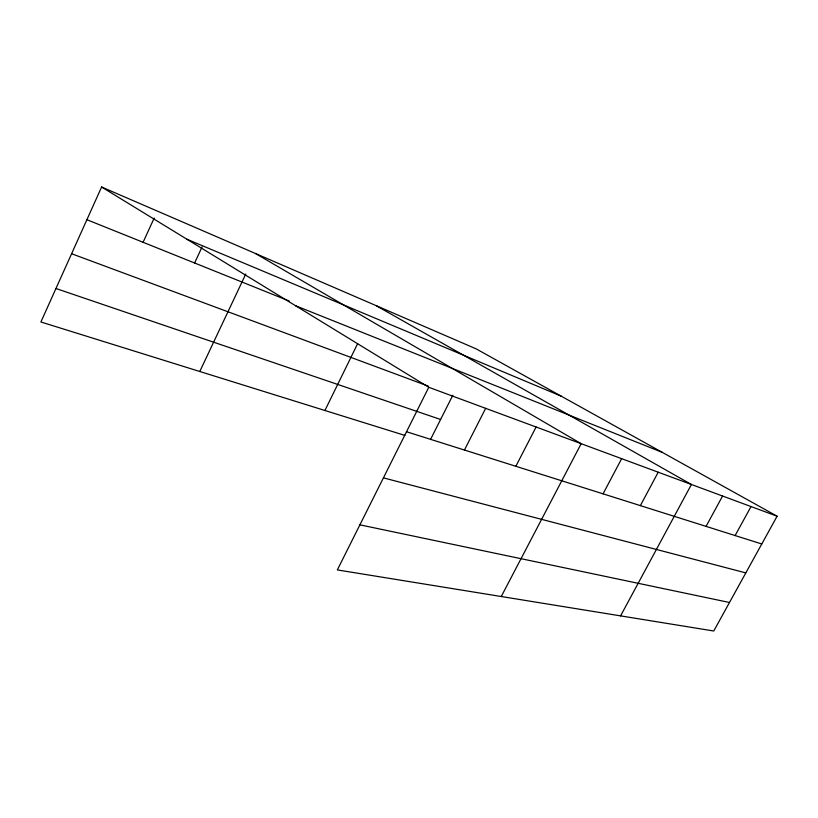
<?xml version="1.0" encoding="UTF-8"?>
<svg xmlns="http://www.w3.org/2000/svg" width="818" height="818" viewBox="0 0 818 818"><rect width="100%" height="100%" fill="white"/><g stroke="black" fill="none" stroke-linecap="round" stroke-linejoin="round"><path stroke-width="1.23" d="M777.1 516.209L428.775 387.282L337.333 569.921L713.756 630.995L777.1 516.209L476.199 348.887L101.606 187.005L40.9 321.985L404.91 435.421M143.089 242.292L154.193 218.038M194.602 262.997L202.066 246.944M199.786 371.495L245.758 274.05M324.93 410.493L357.65 343.632M430.503 439.522L452.824 395.237M464.43 450.043L485.657 408.335M515.841 466.28L536.107 427.006M501.26 596.516L581.169 443.683L255.461 253.498M603.05 493.837L621.649 458.673M640.371 505.616L658.214 472.211M620.586 615.872L691.414 484.491L376.219 305.687M706.067 526.373L722.57 496.025M735.126 535.555L751.016 506.557M359.91 524.839L729.492 602.488M383.427 477.865L745.811 572.897M406.515 431.74L761.773 543.98M55.951 288.509L440.605 419.481M71.595 253.733L428.213 386.096M295.533 305.717L662.427 452.446M86.902 219.705L289.204 301.014M186.974 239.265L561.24 396.178M101.606 187.005L428.775 387.282"/></g></svg>
